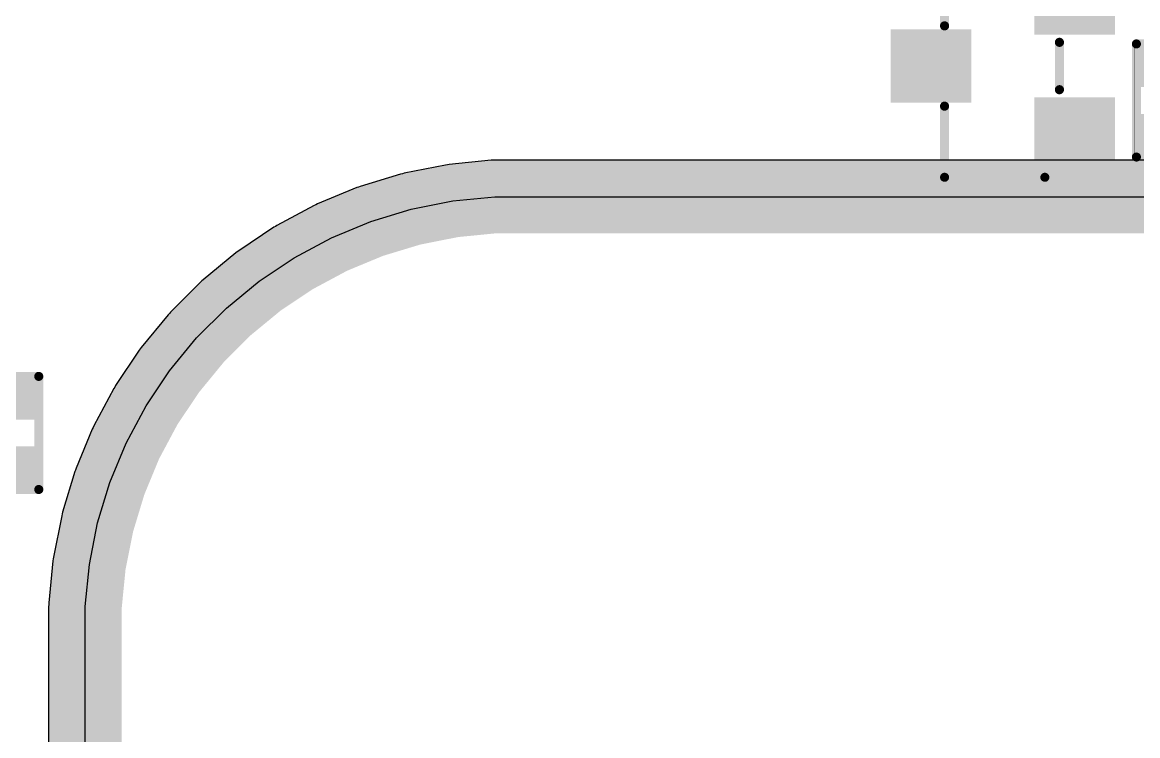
# Model space of a CAD drawing. Header units: inches. Extents: x -5 to 5450, y -4 to 5452.
# Drawn here: x 51.73 to 67.26, y 24.22 to 34.16 of the extents above; entities that cross this region are included whole.
import ezdxf

# ---------------------------------------------------------------- set-up
doc = ezdxf.new("R2010")
doc.units = ezdxf.units.IN
for name, color, linetype in [('Board_outline', 216, 'Continuous'), ('Bottom Layer', 5, 'Continuous'), ('Bottom Overlay', 54, 'Continuous'), ('Bottom Paste', 16, 'Continuous'), ('Bottom Solder', 6, 'Continuous'), ('Dimensions', 6, 'Continuous'), ('Ground', 76, 'Continuous'), ('Multi-Layer', 9, 'Continuous'), ('Power', 16, 'Continuous'), ('Top Layer', 1, 'Continuous'), ('Top Overlay', 2, 'Continuous'), ('Top Paste', 8, 'Continuous'), ('Top Solder', 216, 'Continuous')]:
    doc.layers.add(name, color=color, linetype=linetype)

# ---------------------------------------------------------------- blocks, each defined once
blk = doc.blocks.new('R___0402_75')
at = {"layer": 'Top Layer'}
for points in [[(-0.699, -0.318), (-0.699, 0.318), (-0.241, 0.318), (-0.241, -0.318)], [(0.241, -0.318), (0.241, 0.318), (0.699, 0.318), (0.699, -0.318)]]:
    blk.add_hatch(color=1, dxfattribs=at).paths.add_polyline_path(points)
at = {"layer": 'Top Paste'}
for points in [[(-0.699, -0.318), (-0.699, 0.318), (-0.241, 0.318), (-0.241, -0.318)], [(0.241, -0.318), (0.241, 0.318), (0.699, 0.318), (0.699, -0.318)]]:
    blk.add_hatch(color=8, dxfattribs=at).paths.add_polyline_path(points)
at = {"layer": 'Top Solder'}
for points in [[(-0.754, -0.373), (-0.754, 0.373), (-0.186, 0.373), (-0.186, -0.373)], [(0.186, -0.373), (0.186, 0.373), (0.754, 0.373), (0.754, -0.373)]]:
    blk.add_hatch(color=216, dxfattribs=at).paths.add_polyline_path(points)
at = {"layer": 'Top Overlay'}
for points in [[(-0.787, 0.406, 0.127, 0.127, 0), (0.787, 0.406, 0.127, 0.127, 0)], [(-0.787, 0.406, 0.127, 0.127, 0), (-0.787, -0.406, 0.127, 0.127, 0)], [(0.787, 0.406, 0.127, 0.127, 0), (0.787, -0.406, 0.127, 0.127, 0)], [(-0.787, -0.406, 0.127, 0.127, 0), (0.787, -0.406, 0.127, 0.127, 0)], [(-0.813, -0.432, 0.00323, 0.00323, 0), (0.813, -0.432, 0.00323, 0.00323, 0)]]:
    blk.add_lwpolyline(points, format="xyseb", dxfattribs=at)
for points in [[(-0.819, 0.406, 0.0635, 0.0635, 1), (-0.756, 0.406, 0.0635, 0.0635, 1)], [(-0.819, 0.406, 0.0635, 0.0635, 1), (-0.756, 0.406, 0.0635, 0.0635, 1)], [(0.756, 0.406, 0.0635, 0.0635, 1), (0.819, 0.406, 0.0635, 0.0635, 1)], [(0.756, 0.406, 0.0635, 0.0635, 1), (0.819, 0.406, 0.0635, 0.0635, 1)], [(-0.819, -0.406, 0.0635, 0.0635, 1), (-0.756, -0.406, 0.0635, 0.0635, 1)], [(-0.819, -0.406, 0.0635, 0.0635, 1), (-0.756, -0.406, 0.0635, 0.0635, 1)], [(-0.814, -0.432, 0.00161, 0.00161, 1), (-0.812, -0.432, 0.00161, 0.00161, 1)], [(0.756, -0.406, 0.0635, 0.0635, 1), (0.819, -0.406, 0.0635, 0.0635, 1)], [(0.756, -0.406, 0.0635, 0.0635, 1), (0.819, -0.406, 0.0635, 0.0635, 1)], [(0.812, -0.432, 0.00161, 0.00161, 1), (0.814, -0.432, 0.00161, 0.00161, 1)]]:
    blk.add_lwpolyline(points, format="xyseb", close=True, dxfattribs=at)
blk = doc.blocks.new('R___0402_B_81')
at = {"layer": 'Bottom Layer'}
for points in [[(-0.241, 0.318), (-0.241, -0.318), (-0.699, -0.318), (-0.699, 0.318)], [(0.699, 0.318), (0.699, -0.318), (0.241, -0.318), (0.241, 0.318)]]:
    blk.add_hatch(color=5, dxfattribs=at).paths.add_polyline_path(points)
at = {"layer": 'Bottom Paste'}
for points in [[(-0.241, 0.318), (-0.241, -0.318), (-0.699, -0.318), (-0.699, 0.318)], [(0.699, 0.318), (0.699, -0.318), (0.241, -0.318), (0.241, 0.318)]]:
    blk.add_hatch(color=16, dxfattribs=at).paths.add_polyline_path(points)
at = {"layer": 'Bottom Solder'}
for points in [[(-0.186, 0.373), (-0.186, -0.373), (-0.754, -0.373), (-0.754, 0.373)], [(0.754, 0.373), (0.754, -0.373), (0.186, -0.373), (0.186, 0.373)]]:
    blk.add_hatch(color=6, dxfattribs=at).paths.add_polyline_path(points)
at = {"layer": 'Bottom Overlay'}
for points in [[(-0.787, 0.406, 0.127, 0.127, 0), (0.787, 0.406, 0.127, 0.127, 0)], [(-0.787, 0.406, 0.127, 0.127, 0), (-0.787, -0.406, 0.127, 0.127, 0)], [(0.787, 0.406, 0.127, 0.127, 0), (0.787, -0.406, 0.127, 0.127, 0)], [(-0.813, 0.432, 0.00323, 0.00323, 0), (0.813, 0.432, 0.00323, 0.00323, 0)], [(-0.787, -0.406, 0.127, 0.127, 0), (0.787, -0.406, 0.127, 0.127, 0)]]:
    blk.add_lwpolyline(points, format="xyseb", dxfattribs=at)
for points in [[(-0.819, 0.406, 0.0635, 0.0635, 1), (-0.756, 0.406, 0.0635, 0.0635, 1)], [(-0.819, 0.406, 0.0635, 0.0635, 1), (-0.756, 0.406, 0.0635, 0.0635, 1)], [(0.756, 0.406, 0.0635, 0.0635, 1), (0.819, 0.406, 0.0635, 0.0635, 1)], [(0.756, 0.406, 0.0635, 0.0635, 1), (0.819, 0.406, 0.0635, 0.0635, 1)], [(-0.814, 0.432, 0.00161, 0.00161, 1), (-0.812, 0.432, 0.00161, 0.00161, 1)], [(0.812, 0.432, 0.00161, 0.00161, 1), (0.814, 0.432, 0.00161, 0.00161, 1)], [(-0.819, -0.406, 0.0635, 0.0635, 1), (-0.756, -0.406, 0.0635, 0.0635, 1)], [(-0.819, -0.406, 0.0635, 0.0635, 1), (-0.756, -0.406, 0.0635, 0.0635, 1)], [(0.756, -0.406, 0.0635, 0.0635, 1), (0.819, -0.406, 0.0635, 0.0635, 1)], [(0.756, -0.406, 0.0635, 0.0635, 1), (0.819, -0.406, 0.0635, 0.0635, 1)]]:
    blk.add_lwpolyline(points, format="xyseb", close=True, dxfattribs=at)
blk = doc.blocks.new('SOT_23_B_98')
at = {"layer": 'Bottom Layer'}
for points in [[(-1.36, 1.46), (-0.54, 1.46), (-0.54, 0.54), (-1.36, 0.54)], [(0.54, 1.46), (1.36, 1.46), (1.36, 0.54), (0.54, 0.54)], [(-0.41, -0.54), (0.41, -0.54), (0.41, -1.46), (-0.41, -1.46)]]:
    blk.add_hatch(color=5, dxfattribs=at).paths.add_polyline_path(points)
at = {"layer": 'Bottom Paste'}
for points in [[(-1.36, 1.46), (-0.54, 1.46), (-0.54, 0.54), (-1.36, 0.54)], [(0.54, 1.46), (1.36, 1.46), (1.36, 0.54), (0.54, 0.54)], [(-0.41, -0.54), (0.41, -0.54), (0.41, -1.46), (-0.41, -1.46)]]:
    blk.add_hatch(color=16, dxfattribs=at).paths.add_polyline_path(points)
at = {"layer": 'Bottom Solder'}
for points in [[(-1.462, 1.562), (-0.438, 1.562), (-0.438, 0.438), (-1.462, 0.438)], [(0.438, 1.562), (1.462, 1.562), (1.462, 0.438), (0.438, 0.438)], [(-0.512, -0.438), (0.512, -0.438), (0.512, -1.562), (-0.512, -1.562)]]:
    blk.add_hatch(color=6, dxfattribs=at).paths.add_polyline_path(points)
at = {"layer": 'Bottom Overlay'}
for points in [[(-1.549, 1.168, 0.127, 0.127, 0), (-1.676, 1.295, 0.127, 0.127, 0)], [(-1.676, 1.041, 0.127, 0.127, 0), (-1.676, 1.295, 0.127, 0.127, 0)], [(-1.676, 1.041, 0.127, 0.127, 0), (-1.549, 1.168, 0.127, 0.127, 0)], [(0.33, 0.787, 0.127, 0.127, 0), (-0.33, 0.787, 0.127, 0.127, 0)], [(-1.549, -0.813, 0.127, 0.127, 0), (-1.549, 0.584, 0.127, 0.127, 0)], [(1.549, -0.813, 0.127, 0.127, 0), (1.549, 0.584, 0.127, 0.127, 0)], [(-0.559, -0.813, 0.127, 0.127, 0), (-1.549, -0.813, 0.127, 0.127, 0)], [(1.549, -0.813, 0.127, 0.127, 0), (0.559, -0.813, 0.127, 0.127, 0)]]:
    blk.add_lwpolyline(points, format="xyseb", dxfattribs=at)
for points in [[(-1.708, 1.295, 0.0635, 0.0635, 1), (-1.645, 1.295, 0.0635, 0.0635, 1)], [(-1.708, 1.295, 0.0635, 0.0635, 1), (-1.645, 1.295, 0.0635, 0.0635, 1)], [(-1.708, 1.041, 0.0635, 0.0635, 1), (-1.645, 1.041, 0.0635, 0.0635, 1)], [(-1.708, 1.041, 0.0635, 0.0635, 1), (-1.645, 1.041, 0.0635, 0.0635, 1)], [(-1.581, 1.168, 0.0635, 0.0635, 1), (-1.518, 1.168, 0.0635, 0.0635, 1)], [(-1.581, 1.168, 0.0635, 0.0635, 1), (-1.518, 1.168, 0.0635, 0.0635, 1)], [(-0.362, 0.787, 0.0635, 0.0635, 1), (-0.298, 0.787, 0.0635, 0.0635, 1)], [(0.298, 0.787, 0.0635, 0.0635, 1), (0.362, 0.787, 0.0635, 0.0635, 1)], [(-1.581, 0.584, 0.0635, 0.0635, 1), (-1.518, 0.584, 0.0635, 0.0635, 1)], [(1.518, 0.584, 0.0635, 0.0635, 1), (1.581, 0.584, 0.0635, 0.0635, 1)], [(-1.581, -0.813, 0.0635, 0.0635, 1), (-1.518, -0.813, 0.0635, 0.0635, 1)], [(-1.581, -0.813, 0.0635, 0.0635, 1), (-1.518, -0.813, 0.0635, 0.0635, 1)], [(-0.591, -0.813, 0.0635, 0.0635, 1), (-0.527, -0.813, 0.0635, 0.0635, 1)], [(0.527, -0.813, 0.0635, 0.0635, 1), (0.591, -0.813, 0.0635, 0.0635, 1)], [(1.518, -0.813, 0.0635, 0.0635, 1), (1.581, -0.813, 0.0635, 0.0635, 1)], [(1.518, -0.813, 0.0635, 0.0635, 1), (1.581, -0.813, 0.0635, 0.0635, 1)]]:
    blk.add_lwpolyline(points, format="xyseb", close=True, dxfattribs=at)

msp = doc.modelspace()

# ---------------------------------------------------------------- linework, layer by layer
at = {"layer": 'Board_outline'}
for points in [[(52.603, 25.726, 0.254, 0.254, -0.414214), (58.603, 31.726, 0.254, 0.254, 0)], [(58.603, 31.726, 0.254, 0.254, 0), (69.58, 31.726, 0.254, 0.254, 0)], [(52.603, 14.749, 0.254, 0.254, 0), (52.603, 25.726, 0.254, 0.254, 0)]]:
    msp.add_lwpolyline(points, format="xyseb", dxfattribs=at)
for points in [[(58.539, 31.726, 0.127, 0.127, 1), (58.666, 31.726, 0.127, 0.127, 1)], [(58.539, 31.726, 0.127, 0.127, 1), (58.666, 31.726, 0.127, 0.127, 1)], [(52.539, 25.726, 0.127, 0.127, 1), (52.666, 25.726, 0.127, 0.127, 1)], [(52.539, 25.726, 0.127, 0.127, 1), (52.666, 25.726, 0.127, 0.127, 1)]]:
    msp.add_lwpolyline(points, format="xyseb", close=True, dxfattribs=at)
at = {"layer": 'Dimensions'}
for p, q in [((57.721, 31.668), (58.308, 31.726)), ((58.308, 31.726), (58.603, 31.726)), ((58.603, 31.726), (58.603, 31.726)), ((58.603, 31.726), (69.58, 31.726)), ((56.579, 31.382), (57.143, 31.553)), ((57.143, 31.553), (57.721, 31.668)), ((56.034, 31.156), (56.579, 31.382)), ((55.515, 30.878), (56.034, 31.156)), ((55.024, 30.551), (55.515, 30.878)), ((54.569, 30.177), (55.024, 30.551)), ((54.152, 29.76), (54.569, 30.177)), ((53.778, 29.304), (54.152, 29.76)), ((53.45, 28.814), (53.778, 29.304)), ((53.172, 28.294), (53.45, 28.814)), ((52.947, 27.749), (53.172, 28.294)), ((52.776, 27.185), (52.947, 27.749)), ((52.661, 26.607), (52.776, 27.185)), ((52.603, 26.02), (52.661, 26.607)), ((52.603, 25.726), (52.603, 26.02)), ((52.603, 14.749), (52.603, 25.726))]:
    msp.add_line(p, q, dxfattribs=at)
at = {"layer": 'Ground'}
for p, q in [((57.622, 32.168), (57.044, 32.053)), ((57.647, 32.171), (57.622, 32.168)), ((57.671, 32.176), (57.647, 32.171)), ((58.258, 32.234), (57.671, 32.176)), ((58.283, 32.234), (58.258, 32.234)), ((58.308, 32.236), (58.283, 32.234)), ((58.603, 32.236), (58.308, 32.236)), ((69.58, 32.236), (58.603, 32.236)), ((58.603, 32.236), (58.603, 32.236)), ((56.995, 32.041), (56.431, 31.87)), ((57.02, 32.046), (56.995, 32.041)), ((57.044, 32.053), (57.02, 32.046)), ((56.384, 31.853), (55.839, 31.628)), ((56.408, 31.861), (56.384, 31.853)), ((56.431, 31.87), (56.408, 31.861)), ((55.794, 31.606), (55.274, 31.328)), ((55.817, 31.616), (55.794, 31.606)), ((55.839, 31.628), (55.817, 31.616)), ((55.231, 31.303), (54.741, 30.975)), ((55.253, 31.314), (55.231, 31.303)), ((55.274, 31.328), (55.253, 31.314)), ((54.701, 30.945), (54.245, 30.571)), ((54.721, 30.959), (54.701, 30.945)), ((54.741, 30.975), (54.721, 30.959)), ((54.208, 30.538), (53.791, 30.121)), ((54.227, 30.554), (54.208, 30.538)), ((54.245, 30.571), (54.227, 30.554)), ((53.757, 30.084), (53.383, 29.628)), ((53.775, 30.101), (53.757, 30.084)), ((53.791, 30.121), (53.775, 30.101)), ((53.353, 29.588), (53.026, 29.098)), ((53.369, 29.607), (53.353, 29.588)), ((53.383, 29.628), (53.369, 29.607)), ((53, 29.055), (52.722, 28.535)), ((53.014, 29.075), (53, 29.055)), ((53.026, 29.098), (53.014, 29.075)), ((52.701, 28.489), (52.475, 27.945)), ((52.713, 28.511), (52.701, 28.489)), ((52.722, 28.535), (52.713, 28.511)), ((52.458, 27.898), (52.287, 27.333)), ((52.468, 27.921), (52.458, 27.898)), ((52.475, 27.945), (52.468, 27.921)), ((52.275, 27.285), (52.16, 26.707)), ((52.282, 27.309), (52.275, 27.285)), ((52.287, 27.333), (52.282, 27.309)), ((52.153, 26.657), (52.095, 26.07)), ((52.158, 26.682), (52.153, 26.657)), ((52.16, 26.707), (52.158, 26.682)), ((52.095, 26.045), (52.092, 26.02)), ((52.092, 26.02), (52.092, 25.726)), ((52.095, 26.07), (52.095, 26.045)), ((52.092, 25.726), (52.092, 14.749))]:
    msp.add_line(p, q, dxfattribs=at)
for points in [[(57.143, 31.553, 1.016, 1.016, 0), (57.721, 31.668, 1.016, 1.016, 0)], [(57.721, 31.668, 1.016, 1.016, 0), (58.308, 31.726, 1.016, 1.016, 0)], [(58.308, 31.726, 1.016, 1.016, 0), (58.603, 31.726, 1.016, 1.016, 0)], [(58.603, 31.726, 1.016, 1.016, 0), (69.58, 31.726, 1.016, 1.016, 0)], [(58.603, 31.726, 1.016, 1.016, 0), (58.603, 31.726, 1.016, 1.016, 0)], [(56.579, 31.382, 1.016, 1.016, 0), (57.143, 31.553, 1.016, 1.016, 0)], [(56.034, 31.156, 1.016, 1.016, 0), (56.579, 31.382, 1.016, 1.016, 0)], [(55.515, 30.878, 1.016, 1.016, 0), (56.034, 31.156, 1.016, 1.016, 0)], [(55.024, 30.551, 1.016, 1.016, 0), (55.515, 30.878, 1.016, 1.016, 0)], [(54.569, 30.177, 1.016, 1.016, 0), (55.024, 30.551, 1.016, 1.016, 0)], [(54.152, 29.76, 1.016, 1.016, 0), (54.569, 30.177, 1.016, 1.016, 0)], [(53.778, 29.304, 1.016, 1.016, 0), (54.152, 29.76, 1.016, 1.016, 0)], [(53.45, 28.814, 1.016, 1.016, 0), (53.778, 29.304, 1.016, 1.016, 0)], [(53.172, 28.294, 1.016, 1.016, 0), (53.45, 28.814, 1.016, 1.016, 0)], [(52.947, 27.749, 1.016, 1.016, 0), (53.172, 28.294, 1.016, 1.016, 0)], [(52.776, 27.185, 1.016, 1.016, 0), (52.947, 27.749, 1.016, 1.016, 0)], [(52.661, 26.607, 1.016, 1.016, 0), (52.776, 27.185, 1.016, 1.016, 0)], [(52.603, 26.02, 1.016, 1.016, 0), (52.661, 26.607, 1.016, 1.016, 0)], [(52.603, 25.726, 1.016, 1.016, 0), (52.603, 26.02, 1.016, 1.016, 0)], [(52.603, 14.749, 1.016, 1.016, 0), (52.603, 25.726, 1.016, 1.016, 0)]]:
    msp.add_lwpolyline(points, format="xyseb", dxfattribs=at)
for points in [[(57.467, 31.668, 0.508, 0.508, 1), (57.975, 31.668, 0.508, 0.508, 1)], [(57.467, 31.668, 0.508, 0.508, 1), (57.975, 31.668, 0.508, 0.508, 1)], [(58.054, 31.726, 0.508, 0.508, 1), (58.562, 31.726, 0.508, 0.508, 1)], [(58.054, 31.726, 0.508, 0.508, 1), (58.562, 31.726, 0.508, 0.508, 1)], [(58.349, 31.726, 0.508, 0.508, 1), (58.857, 31.726, 0.508, 0.508, 1)], [(58.349, 31.726, 0.508, 0.508, 1), (58.857, 31.726, 0.508, 0.508, 1)], [(58.349, 31.726, 0.508, 0.508, 1), (58.857, 31.726, 0.508, 0.508, 1)], [(58.349, 31.726, 0.508, 0.508, 1), (58.857, 31.726, 0.508, 0.508, 1)], [(56.889, 31.553, 0.508, 0.508, 1), (57.397, 31.553, 0.508, 0.508, 1)], [(56.889, 31.553, 0.508, 0.508, 1), (57.397, 31.553, 0.508, 0.508, 1)], [(56.325, 31.382, 0.508, 0.508, 1), (56.833, 31.382, 0.508, 0.508, 1)], [(56.325, 31.382, 0.508, 0.508, 1), (56.833, 31.382, 0.508, 0.508, 1)], [(55.78, 31.156, 0.508, 0.508, 1), (56.288, 31.156, 0.508, 0.508, 1)], [(55.78, 31.156, 0.508, 0.508, 1), (56.288, 31.156, 0.508, 0.508, 1)], [(55.261, 30.878, 0.508, 0.508, 1), (55.769, 30.878, 0.508, 0.508, 1)], [(55.261, 30.878, 0.508, 0.508, 1), (55.769, 30.878, 0.508, 0.508, 1)], [(54.77, 30.551, 0.508, 0.508, 1), (55.278, 30.551, 0.508, 0.508, 1)], [(54.77, 30.551, 0.508, 0.508, 1), (55.278, 30.551, 0.508, 0.508, 1)], [(54.315, 30.177, 0.508, 0.508, 1), (54.823, 30.177, 0.508, 0.508, 1)], [(54.315, 30.177, 0.508, 0.508, 1), (54.823, 30.177, 0.508, 0.508, 1)], [(53.898, 29.76, 0.508, 0.508, 1), (54.406, 29.76, 0.508, 0.508, 1)], [(53.898, 29.76, 0.508, 0.508, 1), (54.406, 29.76, 0.508, 0.508, 1)], [(53.524, 29.304, 0.508, 0.508, 1), (54.032, 29.304, 0.508, 0.508, 1)], [(53.524, 29.304, 0.508, 0.508, 1), (54.032, 29.304, 0.508, 0.508, 1)], [(53.196, 28.814, 0.508, 0.508, 1), (53.704, 28.814, 0.508, 0.508, 1)], [(53.196, 28.814, 0.508, 0.508, 1), (53.704, 28.814, 0.508, 0.508, 1)], [(52.918, 28.294, 0.508, 0.508, 1), (53.426, 28.294, 0.508, 0.508, 1)], [(52.918, 28.294, 0.508, 0.508, 1), (53.426, 28.294, 0.508, 0.508, 1)], [(52.693, 27.749, 0.508, 0.508, 1), (53.201, 27.749, 0.508, 0.508, 1)], [(52.693, 27.749, 0.508, 0.508, 1), (53.201, 27.749, 0.508, 0.508, 1)], [(52.522, 27.185, 0.508, 0.508, 1), (53.03, 27.185, 0.508, 0.508, 1)], [(52.522, 27.185, 0.508, 0.508, 1), (53.03, 27.185, 0.508, 0.508, 1)], [(52.407, 26.607, 0.508, 0.508, 1), (52.915, 26.607, 0.508, 0.508, 1)], [(52.407, 26.607, 0.508, 0.508, 1), (52.915, 26.607, 0.508, 0.508, 1)], [(52.349, 26.02, 0.508, 0.508, 1), (52.857, 26.02, 0.508, 0.508, 1)], [(52.349, 26.02, 0.508, 0.508, 1), (52.857, 26.02, 0.508, 0.508, 1)], [(52.349, 25.726, 0.508, 0.508, 1), (52.857, 25.726, 0.508, 0.508, 1)], [(52.349, 25.726, 0.508, 0.508, 1), (52.857, 25.726, 0.508, 0.508, 1)]]:
    msp.add_lwpolyline(points, format="xyseb", close=True, dxfattribs=at)
at = {"layer": 'Multi-Layer'}
for p, q in [((57.721, 31.668), (58.308, 31.726)), ((58.308, 31.726), (58.603, 31.726)), ((58.603, 31.726), (58.603, 31.726)), ((58.603, 31.726), (69.58, 31.726)), ((56.579, 31.382), (57.143, 31.553)), ((57.143, 31.553), (57.721, 31.668)), ((56.034, 31.156), (56.579, 31.382)), ((55.515, 30.878), (56.034, 31.156)), ((55.024, 30.551), (55.515, 30.878)), ((54.569, 30.177), (55.024, 30.551)), ((54.152, 29.76), (54.569, 30.177)), ((53.778, 29.304), (54.152, 29.76)), ((53.45, 28.814), (53.778, 29.304)), ((53.172, 28.294), (53.45, 28.814)), ((52.947, 27.749), (53.172, 28.294)), ((52.776, 27.185), (52.947, 27.749)), ((52.661, 26.607), (52.776, 27.185)), ((52.603, 26.02), (52.661, 26.607)), ((52.603, 25.726), (52.603, 26.02)), ((52.603, 14.749), (52.603, 25.726))]:
    msp.add_line(p, q, dxfattribs=at)
at = {"layer": 'Power'}
for p, q in [((57.622, 32.168), (57.044, 32.053)), ((57.647, 32.171), (57.622, 32.168)), ((57.671, 32.176), (57.647, 32.171)), ((58.258, 32.234), (57.671, 32.176)), ((58.283, 32.234), (58.258, 32.234)), ((58.308, 32.236), (58.283, 32.234)), ((58.603, 32.236), (58.308, 32.236)), ((69.58, 32.236), (58.603, 32.236)), ((58.603, 32.236), (58.603, 32.236)), ((56.995, 32.041), (56.431, 31.87)), ((57.02, 32.046), (56.995, 32.041)), ((57.044, 32.053), (57.02, 32.046)), ((56.384, 31.853), (55.839, 31.628)), ((56.408, 31.861), (56.384, 31.853)), ((56.431, 31.87), (56.408, 31.861)), ((55.794, 31.606), (55.274, 31.328)), ((55.817, 31.616), (55.794, 31.606)), ((55.839, 31.628), (55.817, 31.616)), ((55.231, 31.303), (54.741, 30.975)), ((55.253, 31.314), (55.231, 31.303)), ((55.274, 31.328), (55.253, 31.314)), ((54.701, 30.945), (54.245, 30.571)), ((54.721, 30.959), (54.701, 30.945)), ((54.741, 30.975), (54.721, 30.959)), ((54.208, 30.538), (53.791, 30.121)), ((54.227, 30.554), (54.208, 30.538)), ((54.245, 30.571), (54.227, 30.554)), ((53.757, 30.084), (53.383, 29.628)), ((53.775, 30.101), (53.757, 30.084)), ((53.791, 30.121), (53.775, 30.101)), ((53.353, 29.588), (53.026, 29.098)), ((53.369, 29.607), (53.353, 29.588)), ((53.383, 29.628), (53.369, 29.607)), ((53, 29.055), (52.722, 28.535)), ((53.014, 29.075), (53, 29.055)), ((53.026, 29.098), (53.014, 29.075)), ((52.701, 28.489), (52.475, 27.945)), ((52.713, 28.511), (52.701, 28.489)), ((52.722, 28.535), (52.713, 28.511)), ((52.458, 27.898), (52.287, 27.333)), ((52.468, 27.921), (52.458, 27.898)), ((52.475, 27.945), (52.468, 27.921)), ((52.275, 27.285), (52.16, 26.707)), ((52.282, 27.309), (52.275, 27.285)), ((52.287, 27.333), (52.282, 27.309)), ((52.153, 26.657), (52.095, 26.07)), ((52.158, 26.682), (52.153, 26.657)), ((52.16, 26.707), (52.158, 26.682)), ((52.095, 26.045), (52.092, 26.02)), ((52.092, 26.02), (52.092, 25.726)), ((52.095, 26.07), (52.095, 26.045)), ((52.092, 25.726), (52.092, 14.749))]:
    msp.add_line(p, q, dxfattribs=at)
for points in [[(57.143, 31.553, 1.016, 1.016, 0), (57.721, 31.668, 1.016, 1.016, 0)], [(57.721, 31.668, 1.016, 1.016, 0), (58.308, 31.726, 1.016, 1.016, 0)], [(58.308, 31.726, 1.016, 1.016, 0), (58.603, 31.726, 1.016, 1.016, 0)], [(58.603, 31.726, 1.016, 1.016, 0), (69.58, 31.726, 1.016, 1.016, 0)], [(58.603, 31.726, 1.016, 1.016, 0), (58.603, 31.726, 1.016, 1.016, 0)], [(56.579, 31.382, 1.016, 1.016, 0), (57.143, 31.553, 1.016, 1.016, 0)], [(56.034, 31.156, 1.016, 1.016, 0), (56.579, 31.382, 1.016, 1.016, 0)], [(55.515, 30.878, 1.016, 1.016, 0), (56.034, 31.156, 1.016, 1.016, 0)], [(55.024, 30.551, 1.016, 1.016, 0), (55.515, 30.878, 1.016, 1.016, 0)], [(54.569, 30.177, 1.016, 1.016, 0), (55.024, 30.551, 1.016, 1.016, 0)], [(54.152, 29.76, 1.016, 1.016, 0), (54.569, 30.177, 1.016, 1.016, 0)], [(53.778, 29.304, 1.016, 1.016, 0), (54.152, 29.76, 1.016, 1.016, 0)], [(53.45, 28.814, 1.016, 1.016, 0), (53.778, 29.304, 1.016, 1.016, 0)], [(53.172, 28.294, 1.016, 1.016, 0), (53.45, 28.814, 1.016, 1.016, 0)], [(52.947, 27.749, 1.016, 1.016, 0), (53.172, 28.294, 1.016, 1.016, 0)], [(52.776, 27.185, 1.016, 1.016, 0), (52.947, 27.749, 1.016, 1.016, 0)], [(52.661, 26.607, 1.016, 1.016, 0), (52.776, 27.185, 1.016, 1.016, 0)], [(52.603, 26.02, 1.016, 1.016, 0), (52.661, 26.607, 1.016, 1.016, 0)], [(52.603, 25.726, 1.016, 1.016, 0), (52.603, 26.02, 1.016, 1.016, 0)], [(52.603, 14.749, 1.016, 1.016, 0), (52.603, 25.726, 1.016, 1.016, 0)]]:
    msp.add_lwpolyline(points, format="xyseb", dxfattribs=at)
for points in [[(57.467, 31.668, 0.508, 0.508, 1), (57.975, 31.668, 0.508, 0.508, 1)], [(57.467, 31.668, 0.508, 0.508, 1), (57.975, 31.668, 0.508, 0.508, 1)], [(58.054, 31.726, 0.508, 0.508, 1), (58.562, 31.726, 0.508, 0.508, 1)], [(58.054, 31.726, 0.508, 0.508, 1), (58.562, 31.726, 0.508, 0.508, 1)], [(58.349, 31.726, 0.508, 0.508, 1), (58.857, 31.726, 0.508, 0.508, 1)], [(58.349, 31.726, 0.508, 0.508, 1), (58.857, 31.726, 0.508, 0.508, 1)], [(58.349, 31.726, 0.508, 0.508, 1), (58.857, 31.726, 0.508, 0.508, 1)], [(58.349, 31.726, 0.508, 0.508, 1), (58.857, 31.726, 0.508, 0.508, 1)], [(56.889, 31.553, 0.508, 0.508, 1), (57.397, 31.553, 0.508, 0.508, 1)], [(56.889, 31.553, 0.508, 0.508, 1), (57.397, 31.553, 0.508, 0.508, 1)], [(56.325, 31.382, 0.508, 0.508, 1), (56.833, 31.382, 0.508, 0.508, 1)], [(56.325, 31.382, 0.508, 0.508, 1), (56.833, 31.382, 0.508, 0.508, 1)], [(55.78, 31.156, 0.508, 0.508, 1), (56.288, 31.156, 0.508, 0.508, 1)], [(55.78, 31.156, 0.508, 0.508, 1), (56.288, 31.156, 0.508, 0.508, 1)], [(55.261, 30.878, 0.508, 0.508, 1), (55.769, 30.878, 0.508, 0.508, 1)], [(55.261, 30.878, 0.508, 0.508, 1), (55.769, 30.878, 0.508, 0.508, 1)], [(54.77, 30.551, 0.508, 0.508, 1), (55.278, 30.551, 0.508, 0.508, 1)], [(54.77, 30.551, 0.508, 0.508, 1), (55.278, 30.551, 0.508, 0.508, 1)], [(54.315, 30.177, 0.508, 0.508, 1), (54.823, 30.177, 0.508, 0.508, 1)], [(54.315, 30.177, 0.508, 0.508, 1), (54.823, 30.177, 0.508, 0.508, 1)], [(53.898, 29.76, 0.508, 0.508, 1), (54.406, 29.76, 0.508, 0.508, 1)], [(53.898, 29.76, 0.508, 0.508, 1), (54.406, 29.76, 0.508, 0.508, 1)], [(53.524, 29.304, 0.508, 0.508, 1), (54.032, 29.304, 0.508, 0.508, 1)], [(53.524, 29.304, 0.508, 0.508, 1), (54.032, 29.304, 0.508, 0.508, 1)], [(53.196, 28.814, 0.508, 0.508, 1), (53.704, 28.814, 0.508, 0.508, 1)], [(53.196, 28.814, 0.508, 0.508, 1), (53.704, 28.814, 0.508, 0.508, 1)], [(52.918, 28.294, 0.508, 0.508, 1), (53.426, 28.294, 0.508, 0.508, 1)], [(52.918, 28.294, 0.508, 0.508, 1), (53.426, 28.294, 0.508, 0.508, 1)], [(52.693, 27.749, 0.508, 0.508, 1), (53.201, 27.749, 0.508, 0.508, 1)], [(52.693, 27.749, 0.508, 0.508, 1), (53.201, 27.749, 0.508, 0.508, 1)], [(52.522, 27.185, 0.508, 0.508, 1), (53.03, 27.185, 0.508, 0.508, 1)], [(52.522, 27.185, 0.508, 0.508, 1), (53.03, 27.185, 0.508, 0.508, 1)], [(52.407, 26.607, 0.508, 0.508, 1), (52.915, 26.607, 0.508, 0.508, 1)], [(52.407, 26.607, 0.508, 0.508, 1), (52.915, 26.607, 0.508, 0.508, 1)], [(52.349, 26.02, 0.508, 0.508, 1), (52.857, 26.02, 0.508, 0.508, 1)], [(52.349, 26.02, 0.508, 0.508, 1), (52.857, 26.02, 0.508, 0.508, 1)], [(52.349, 25.726, 0.508, 0.508, 1), (52.857, 25.726, 0.508, 0.508, 1)], [(52.349, 25.726, 0.508, 0.508, 1), (52.857, 25.726, 0.508, 0.508, 1)]]:
    msp.add_lwpolyline(points, format="xyseb", close=True, dxfattribs=at)

# ---------------------------------------------------------------- block references
for name, p, rotation in [('SOT_23_B_98', (65.385, 33.547), 270), ('R___0402_B_81', (67.65, 33.067), 90), ('R___0402_75', (51.55, 28.437), 90)]:
    msp.add_blockref(name, p, dxfattribs=dict(rotation=rotation))

doc.saveas('drawing.dxf')
